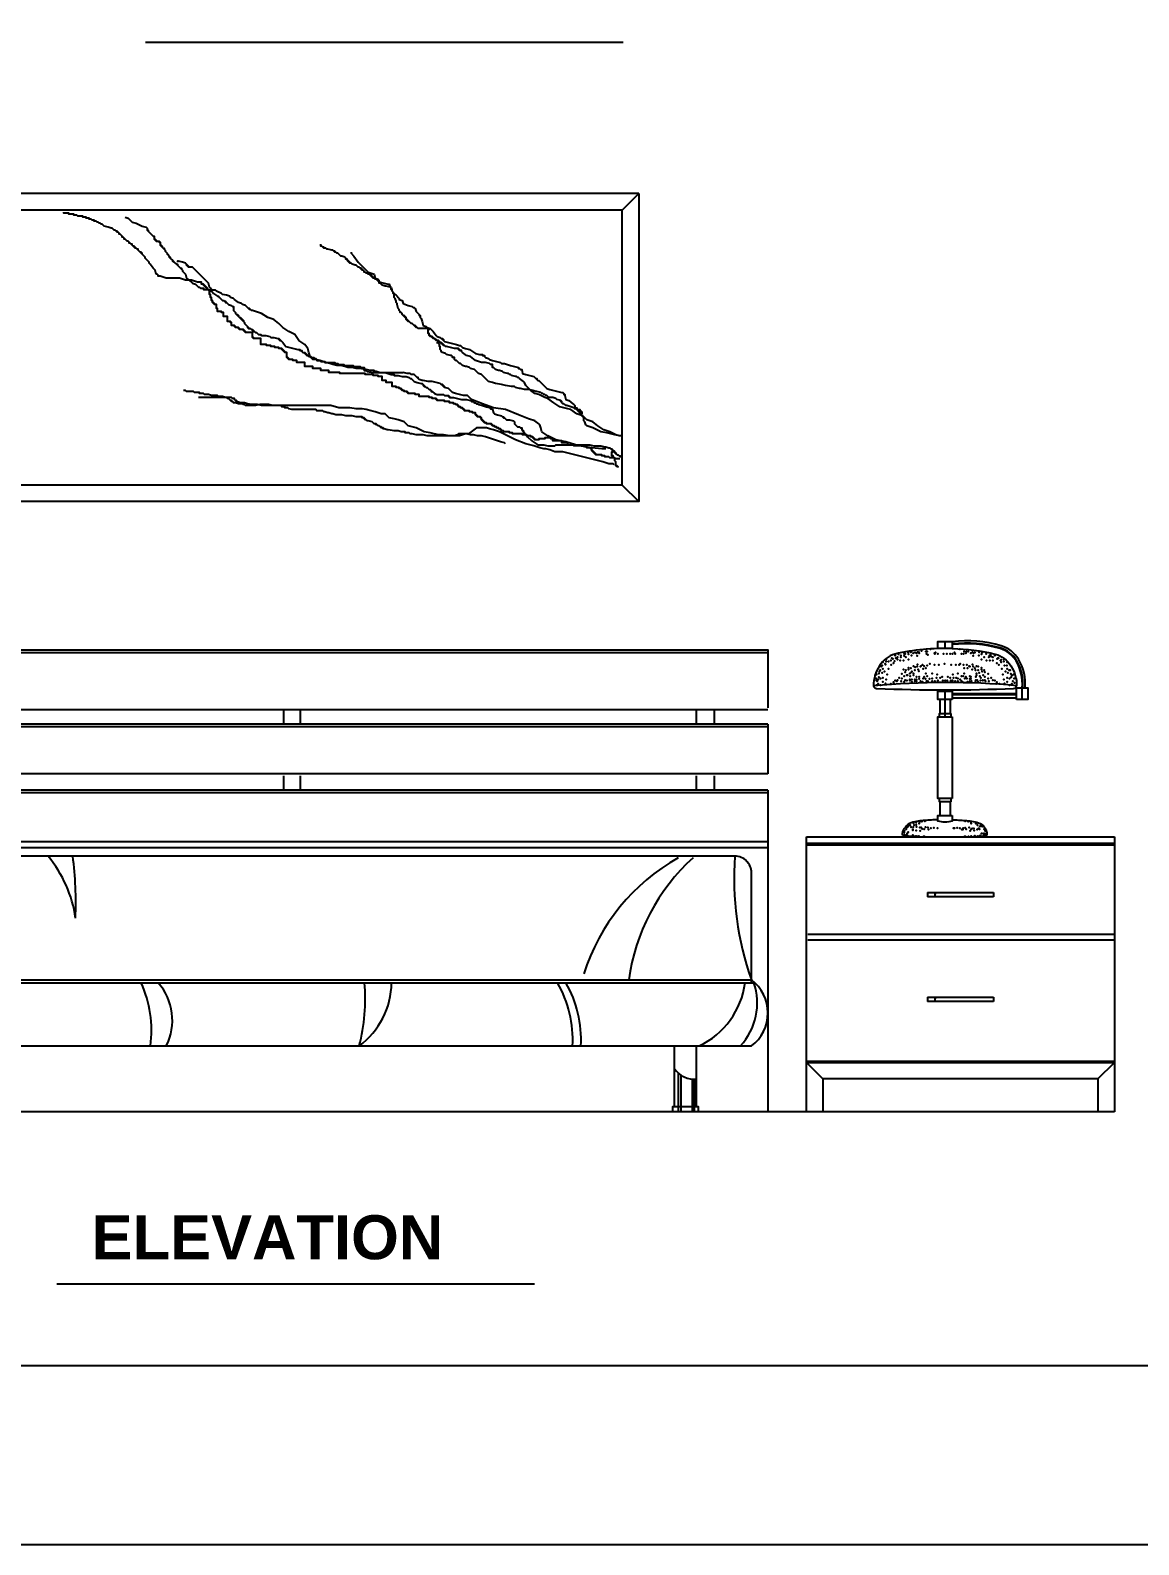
# Model space of a CAD drawing. Header units: inches. Extents: x 3 to 45, y 10.7 to 35.5.
# Drawn here: x 35.816 to 37.832, y 10.735 to 13.489 of the extents above; entities that cross this region are included whole.
import ezdxf

# ---------------------------------------------------------------- set-up
doc = ezdxf.new("R2010")
doc.units = ezdxf.units.IN
doc.header["$MEASUREMENT"] = 0
for name, color, linetype in [('02', 2, 'Continuous'), ('1', 1, 'Continuous'), ('4', 4, 'Continuous'), ('kadrbm', 4, 'Continuous')]:
    doc.layers.add(name, color=color, linetype=linetype)
doc.styles.add('HT', font='swisseb.ttf')

# ---------------------------------------------------------------- blocks, each defined once
blk = doc.blocks.new('kadrbm')
at = {"layer": 'kadrbm', "color": 4}
blk.add_lwpolyline([(0, 0), (0, 24.7972), (21, 24.7972), (21, 0), (0, 0)], close=True, dxfattribs=at)
blk.add_lwpolyline([(20.6631, 0.3257), (20.6631, 24.4603), (0.3369, 24.4603), (0.3369, 0.3257), (20.6631, 0.3257)], dxfattribs=at)

msp = doc.modelspace()

# ---------------------------------------------------------------- linework, layer by layer
at = {"layer": '02'}
for p, q in [((36.0253, 13.467), (36.8938, 13.467)), ((36.8923, 13.1618), (36.9223, 13.1918)), ((36.182, 12.8207), (36.1217, 12.8207)), ((36.8923, 12.6618), (36.9223, 12.6318)), ((37.4787, 12.3774), (37.4787, 12.3645)), ((37.1573, 12.3568), (35.4273, 12.3568)), ((37.4787, 12.2871), (37.4789, 12.2401)), ((37.4925, 12.2826), (37.6091, 12.2826)), ((37.6189, 12.2929), (37.6189, 12.2717)), ((37.4925, 12.281), (37.6091, 12.281)), ((37.4925, 12.2749), (37.6091, 12.2749)), ((37.1573, 12.2528), (35.4273, 12.2528)), ((37.1573, 12.2268), (35.4273, 12.2268)), ((36.2773, 12.2268), (36.2773, 12.2528)), ((36.3073, 12.2268), (36.3073, 12.2528)), ((37.0273, 12.2268), (37.0273, 12.2528)), ((37.0603, 12.2268), (37.0603, 12.2528)), ((37.1573, 12.2218), (35.4273, 12.2218)), ((37.1573, 12.1368), (35.4273, 12.1368)), ((36.2773, 12.1068), (36.2773, 12.1328)), ((36.3073, 12.1068), (36.3073, 12.1328)), ((37.0273, 12.1068), (37.0273, 12.1328)), ((37.0603, 12.1068), (37.0603, 12.1328)), ((37.1573, 12.1068), (35.4273, 12.1068)), ((37.1573, 12.1018), (35.4273, 12.1018)), ((37.1573, 12.0128), (35.4273, 12.0128)), ((37.2273, 11.5218), (37.2273, 12.0218)), ((37.7873, 12.0068), (37.2273, 12.0068)), ((37.7873, 12.0218), (37.7873, 11.5218)), ((37.1573, 12.0018), (35.4273, 12.0018)), ((37.4473, 11.9211), (37.4473, 11.9131)), ((37.5673, 11.9211), (37.5673, 11.9131)), ((37.7873, 11.8443), (37.2301, 11.8443)), ((37.7873, 11.8343), (37.2301, 11.8343)), ((35.4573, 11.7618), (37.1273, 11.7618)), ((37.4473, 11.7308), (37.4473, 11.7228)), ((37.5673, 11.7308), (37.5673, 11.7228)), ((37.7873, 11.6138), (37.2273, 11.6138)), ((37.2573, 11.5818), (37.2273, 11.6118)), ((37.7573, 11.5818), (37.7873, 11.6118)), ((36.9938, 11.5928), (36.9938, 11.5218)), ((36.9989, 11.5887), (36.9989, 11.5218)), ((37.0194, 11.5813), (37.0194, 11.5218)), ((37.0233, 11.5812), (37.0233, 11.5218)), ((37.2573, 11.5818), (37.2573, 11.5218)), ((37.7573, 11.5818), (37.7573, 11.5218)), ((35.8643, 11.2095), (36.7329, 11.2095))]:
    msp.add_line(p, q, dxfattribs=at)
for points in [[(36.9223, 13.1918), (36.9223, 12.6318), (35.6623, 12.6318)], [(36.9223, 13.1918), (35.6623, 13.1918), (35.6623, 12.6318)], [(36.8923, 12.6618), (36.8923, 13.1618), (35.6923, 13.1618), (35.6923, 12.6618)], [(36.1382, 13.0176), (36.1382, 13.0195), (36.1363, 13.0195), (36.1363, 13.0213), (36.1345, 13.0213), (36.1345, 13.0231), (36.1327, 13.0231), (36.1327, 13.0249), (36.1309, 13.0249), (36.1309, 13.0268), (36.1272, 13.0268), (36.1272, 13.0304), (36.1199, 13.0304), (36.109, 13.0341), (36.098, 13.0341), (36.0871, 13.0377), (36.0633, 13.0377), (36.0524, 13.0414), (36.0487, 13.0414), (36.0487, 13.0432), (36.0469, 13.045), (36.0451, 13.045), (36.0432, 13.0523), (36.0414, 13.0541), (36.0396, 13.0559), (36.0341, 13.0632), (36.0323, 13.0651), (36.0323, 13.0669), (36.0305, 13.0687), (36.0286, 13.0705), (36.025, 13.0742), (36.025, 13.076), (36.0232, 13.0778), (36.0213, 13.0797), (36.0195, 13.0815), (36.0195, 13.0833), (36.0177, 13.0833), (36.0177, 13.0851), (36.0159, 13.0851), (36.014, 13.0869), (36.0122, 13.0888), (36.0122, 13.0906), (36.0104, 13.0906), (36.0086, 13.0924), (36.0067, 13.0924), (36.0067, 13.0942), (36.0049, 13.0942), (36.0049, 13.0961), (36.0031, 13.0961), (36.0013, 13.0979), (36.0013, 13.0997), (35.9994, 13.0997), (35.9976, 13.1015), (35.9958, 13.1015), (35.9958, 13.1034), (35.994, 13.1052), (35.9921, 13.1052), (35.9903, 13.107), (35.9885, 13.1088), (35.9867, 13.1088), (35.9867, 13.1107), (35.9848, 13.1125), (35.983, 13.1125), (35.983, 13.1143), (35.9812, 13.1161), (35.9794, 13.118), (35.9775, 13.118), (35.9775, 13.1198), (35.9757, 13.1216), (35.9739, 13.1216), (35.9739, 13.1234), (35.9721, 13.1234), (35.9702, 13.1253), (35.9684, 13.1253), (35.9666, 13.1271), (35.9648, 13.1289), (35.9629, 13.1289), (35.9575, 13.1307), (35.9502, 13.1325), (35.9483, 13.1344), (35.9465, 13.1362), (35.9447, 13.1362), (35.9429, 13.138), (35.941, 13.138), (35.9392, 13.1398), (35.9374, 13.1398), (35.9356, 13.1417), (35.9319, 13.1417), (35.9319, 13.1435), (35.9283, 13.1435), (35.9264, 13.1453), (35.9228, 13.1453), (35.9228, 13.1471), (35.9173, 13.1471), (35.9173, 13.149), (35.9118, 13.149), (35.9118, 13.1508), (35.9027, 13.1508), (35.9009, 13.1526), (35.8954, 13.1526), (35.8954, 13.1544), (35.8863, 13.1544), (35.8863, 13.1563), (35.8771, 13.1563), (35.8771, 13.1581)], [(35.9885, 13.149), (35.994, 13.1471), (35.9958, 13.1453), (36.0013, 13.1398), (36.0086, 13.138), (36.0195, 13.1325), (36.0268, 13.1307), (36.0286, 13.1289), (36.0286, 13.1253), (36.0305, 13.1253), (36.0305, 13.1234), (36.0323, 13.1216), (36.0341, 13.1198), (36.0359, 13.118), (36.0378, 13.1161), (36.0396, 13.1143), (36.0414, 13.1143), (36.0414, 13.1088), (36.0432, 13.1088), (36.0432, 13.107), (36.0451, 13.107), (36.0451, 13.1052), (36.0505, 13.1052), (36.0505, 13.1034), (36.0524, 13.1034), (36.0524, 13.0979), (36.0542, 13.0979), (36.0542, 13.0961), (36.056, 13.0961), (36.056, 13.0942), (36.0578, 13.0924), (36.0597, 13.0924), (36.0597, 13.0906), (36.0615, 13.0888), (36.0615, 13.0869), (36.0633, 13.0851), (36.0651, 13.0833), (36.0651, 13.0815), (36.067, 13.0797), (36.0688, 13.0778), (36.0688, 13.076), (36.0706, 13.076), (36.0706, 13.0742), (36.0724, 13.0724), (36.0743, 13.0705), (36.0743, 13.0687), (36.0761, 13.0687), (36.0779, 13.0669), (36.0797, 13.0651), (36.0816, 13.0632), (36.0834, 13.0632), (36.0834, 13.0614), (36.0852, 13.0596), (36.0871, 13.0578), (36.0889, 13.0559), (36.0907, 13.0559), (36.0907, 13.0541), (36.0925, 13.0523), (36.0925, 13.0505), (36.098, 13.045), (36.0998, 13.0377), (36.109, 13.0304), (36.1108, 13.0286), (36.1163, 13.0268), (36.1181, 13.0249), (36.1199, 13.0231), (36.1217, 13.0213), (36.1236, 13.0213), (36.1254, 13.0195), (36.1309, 13.0195), (36.1309, 13.0176), (36.14, 13.0176), (36.1418, 13.0158)], [(36.4503, 13.0341), (36.4466, 13.0341), (36.4448, 13.0359), (36.443, 13.0359), (36.4412, 13.0377), (36.4393, 13.0377), (36.4393, 13.0395), (36.4375, 13.0395), (36.4375, 13.0414), (36.4357, 13.0414), (36.4357, 13.0432), (36.4339, 13.0432), (36.4339, 13.045), (36.4302, 13.045), (36.4284, 13.0468), (36.4266, 13.0468), (36.4247, 13.0486), (36.4229, 13.0486), (36.4229, 13.0505), (36.4211, 13.0523), (36.4193, 13.0523), (36.4193, 13.0541), (36.4174, 13.0541), (36.4174, 13.0559), (36.4156, 13.0559), (36.4138, 13.0578), (36.412, 13.0578), (36.4101, 13.0596), (36.4083, 13.0614), (36.4065, 13.0614), (36.401, 13.0632), (36.3992, 13.0651), (36.3973, 13.0651), (36.3973, 13.0669), (36.3955, 13.0669), (36.3955, 13.0687), (36.3937, 13.0687), (36.3937, 13.0705), (36.3919, 13.0705), (36.3919, 13.0724), (36.39, 13.0724), (36.39, 13.0742), (36.3882, 13.076), (36.3827, 13.0778), (36.3809, 13.0778), (36.3791, 13.0797), (36.3773, 13.0815), (36.3754, 13.0833), (36.3736, 13.0833), (36.3718, 13.0851), (36.37, 13.0851), (36.37, 13.0869), (36.3681, 13.0869), (36.3663, 13.0888), (36.3645, 13.0888), (36.3572, 13.0906), (36.3554, 13.0906), (36.3535, 13.0924), (36.3499, 13.0924), (36.3499, 13.0942), (36.3481, 13.0942), (36.3462, 13.0961), (36.3444, 13.0961), (36.3444, 13.0997)], [(36.3992, 13.0851), (36.3992, 13.0833), (36.4046, 13.0778), (36.412, 13.0669), (36.4193, 13.0596), (36.4302, 13.0486), (36.4412, 13.045), (36.443, 13.0377), (36.4485, 13.0359)], [(36.3371, 12.89), (36.3298, 12.89), (36.328, 12.8918), (36.3262, 12.8936), (36.3243, 12.8954), (36.3243, 12.8973), (36.3225, 12.9027), (36.3207, 12.91), (36.3152, 12.9173), (36.3043, 12.9246), (36.297, 12.9356), (36.286, 12.941), (36.2751, 12.9483), (36.2678, 12.9556), (36.2586, 12.9629), (36.2477, 12.9666), (36.2367, 12.9739), (36.2258, 12.9775), (36.2203, 12.9793), (36.2185, 12.9793), (36.2166, 12.9812), (36.2148, 12.9812), (36.2148, 12.983), (36.213, 12.983), (36.2112, 12.9848), (36.2093, 12.9866), (36.2075, 12.9885), (36.202, 12.9903), (36.2002, 12.9921), (36.1947, 12.9939), (36.1874, 12.9994), (36.1856, 13.0012), (36.1801, 13.003), (36.1783, 13.0049), (36.1728, 13.0067), (36.1655, 13.0085), (36.1637, 13.0103), (36.1546, 13.014), (36.1528, 13.0158), (36.1473, 13.0158), (36.1455, 13.0176), (36.1436, 13.0195), (36.1418, 13.0213), (36.14, 13.0286), (36.1382, 13.0304), (36.1363, 13.0322), (36.129, 13.0395), (36.1272, 13.0414), (36.1217, 13.0468), (36.1199, 13.0486), (36.1144, 13.0541), (36.1126, 13.0559), (36.1108, 13.0578), (36.1035, 13.0578), (36.1035, 13.0596), (36.1017, 13.0596), (36.1017, 13.0614), (36.0998, 13.0614), (36.0998, 13.0632), (36.098, 13.0651), (36.0925, 13.0669), (36.0852, 13.0687), (36.0834, 13.0687), (36.0834, 13.0669)], [(36.4503, 13.0322), (36.4485, 13.0322), (36.4485, 13.0359)], [(36.8902, 12.7513), (36.8865, 12.7513), (36.881, 12.7532), (36.8701, 12.7586), (36.8591, 12.7623), (36.8482, 12.7696), (36.8391, 12.7769), (36.8281, 12.7805), (36.8208, 12.7878), (36.8099, 12.7915), (36.7989, 12.7988), (36.7934, 12.8006), (36.7861, 12.8024), (36.7788, 12.8042), (36.7679, 12.8115), (36.7569, 12.8188), (36.7515, 12.8207), (36.7405, 12.8261), (36.7332, 12.8279), (36.7259, 12.8334), (36.7186, 12.8407), (36.7168, 12.8425), (36.7149, 12.848), (36.7131, 12.8498), (36.7058, 12.8553), (36.704, 12.8571), (36.7022, 12.8571), (36.7003, 12.859), (36.6985, 12.859), (36.6912, 12.8608), (36.6894, 12.8626), (36.6876, 12.8626), (36.6857, 12.8644), (36.6839, 12.8644), (36.6766, 12.8663), (36.6748, 12.8681), (36.6693, 12.8699), (36.6675, 12.8699), (36.662, 12.8717), (36.6602, 12.8735), (36.6584, 12.8754), (36.6565, 12.8754), (36.6565, 12.8808), (36.6529, 12.8808), (36.6511, 12.8827), (36.6438, 12.8845), (36.6365, 12.8845), (36.6255, 12.8881), (36.6164, 12.8954), (36.6091, 12.8973), (36.6018, 12.9027), (36.6, 12.9046), (36.6, 12.9064), (36.5963, 12.9064), (36.5963, 12.9082), (36.5945, 12.9082), (36.5945, 12.91), (36.5872, 12.91), (36.5726, 12.9137), (36.5708, 12.9137), (36.5689, 12.9155), (36.5671, 12.9155), (36.5671, 12.9173), (36.5653, 12.9173), (36.5653, 12.9191), (36.5634, 12.9191), (36.5634, 12.921), (36.5598, 12.921), (36.5598, 12.9228), (36.558, 12.9228), (36.558, 12.9246), (36.5543, 12.9246), (36.5543, 12.9264), (36.5525, 12.9264), (36.5507, 12.9283), (36.5488, 12.9283), (36.5488, 12.9301), (36.547, 12.9301), (36.547, 12.9319), (36.5434, 12.9319), (36.5434, 12.9337), (36.5415, 12.9337), (36.5415, 12.9374), (36.5397, 12.9374), (36.5397, 12.9447), (36.5415, 12.9447), (36.5415, 12.9465), (36.5215, 12.9465), (36.5196, 12.9483), (36.5178, 12.9483), (36.5178, 12.9502), (36.516, 12.9502), (36.516, 12.952), (36.5142, 12.952), (36.5123, 12.9538), (36.5105, 12.9556), (36.5087, 12.9556), (36.5069, 12.9574), (36.505, 12.9593), (36.5032, 12.9593), (36.5032, 12.9611), (36.5014, 12.9611), (36.5014, 12.9629), (36.4996, 12.9629), (36.4996, 12.9666), (36.4977, 12.9666), (36.4977, 12.9684), (36.4959, 12.9684), (36.4959, 12.9702), (36.4941, 12.9702), (36.4923, 12.972), (36.4923, 12.9739), (36.4904, 12.9757), (36.4886, 12.9757), (36.4886, 12.9775), (36.4868, 12.9793), (36.4868, 12.9812), (36.485, 12.983), (36.4831, 12.9903), (36.4831, 12.9921), (36.4813, 12.9939), (36.4813, 12.9958), (36.4795, 13.0012), (36.4777, 13.003), (36.4777, 13.0085), (36.4758, 13.0103), (36.4758, 13.0122), (36.474, 13.014), (36.474, 13.0176), (36.4722, 13.0176), (36.4722, 13.0195), (36.4704, 13.0213), (36.4631, 13.0231), (36.4612, 13.0231), (36.4558, 13.0249), (36.4539, 13.0268), (36.4521, 13.0286), (36.4503, 13.0286), (36.4503, 13.0341)], [(36.4503, 13.0322), (36.4521, 13.0304), (36.4667, 13.0268), (36.4685, 13.0268), (36.4704, 13.0213), (36.4722, 13.0213), (36.474, 13.014)], [(36.1436, 13.0158), (36.14, 13.0158), (36.14, 13.0176)], [(36.7934, 12.7349), (36.7934, 12.7386), (36.7825, 12.7386), (36.7825, 12.7422), (36.7661, 12.7422), (36.7661, 12.7459), (36.7624, 12.7459), (36.7624, 12.7477), (36.7515, 12.7477), (36.7515, 12.7459), (36.7405, 12.7459), (36.7405, 12.744), (36.7332, 12.744), (36.7332, 12.7459), (36.7314, 12.7459), (36.7314, 12.7477), (36.7295, 12.7477), (36.7295, 12.7495), (36.7259, 12.7495), (36.7259, 12.7513), (36.7186, 12.7513), (36.7186, 12.7532), (36.7113, 12.7532), (36.7113, 12.755), (36.693, 12.755), (36.693, 12.7568), (36.6876, 12.7568), (36.6876, 12.7586), (36.6766, 12.7586), (36.6766, 12.7605), (36.673, 12.7605), (36.673, 12.7623), (36.6711, 12.7623), (36.6711, 12.7641), (36.6675, 12.7641), (36.6675, 12.7659), (36.6638, 12.7659), (36.6638, 12.7678), (36.6602, 12.7678), (36.6602, 12.7696), (36.6565, 12.7696), (36.6565, 12.7714), (36.6547, 12.7714), (36.6547, 12.7732), (36.6456, 12.7732), (36.6456, 12.7751), (36.6419, 12.7751), (36.6419, 12.7769), (36.6401, 12.7769), (36.6401, 12.7787), (36.6383, 12.7787), (36.6383, 12.7805), (36.6365, 12.7805), (36.6365, 12.7842), (36.6346, 12.7842), (36.6346, 12.786), (36.6292, 12.786), (36.6292, 12.7878), (36.6273, 12.7878), (36.6273, 12.7896), (36.6255, 12.7896), (36.6255, 12.7933), (36.62, 12.7933), (36.62, 12.7951), (36.6146, 12.7951), (36.6146, 12.7969), (36.6054, 12.7969), (36.6054, 12.7988), (36.6036, 12.7988), (36.6036, 12.8006), (36.6018, 12.8006), (36.6018, 12.8024), (36.5981, 12.8024), (36.5981, 12.8042), (36.5945, 12.8042), (36.5945, 12.8061), (36.5927, 12.8061), (36.5927, 12.8079), (36.589, 12.8079), (36.589, 12.8097), (36.5854, 12.8097), (36.5854, 12.8115), (36.5781, 12.8115), (36.5781, 12.8134), (36.5689, 12.8134), (36.5689, 12.8152), (36.5561, 12.8152), (36.5561, 12.817), (36.5543, 12.817), (36.5543, 12.8188), (36.547, 12.8188), (36.547, 12.8207), (36.5415, 12.8207), (36.5415, 12.8225), (36.5233, 12.8225), (36.5233, 12.8261), (36.516, 12.8261), (36.516, 12.8279), (36.5032, 12.8279), (36.5032, 12.8298), (36.5014, 12.8298), (36.5014, 12.8316), (36.4959, 12.8316), (36.4959, 12.8334), (36.4923, 12.8334), (36.4923, 12.8352), (36.4904, 12.8352), (36.4904, 12.8371), (36.4868, 12.8371), (36.4868, 12.8389), (36.4813, 12.8389), (36.4813, 12.8407), (36.474, 12.8407), (36.474, 12.848), (36.4631, 12.848), (36.4631, 12.8517), (36.4558, 12.8517), (36.4558, 12.859), (36.4485, 12.859), (36.4485, 12.8608), (36.4393, 12.8608), (36.4393, 12.8626), (36.4247, 12.8626), (36.4247, 12.8644), (36.3791, 12.8644), (36.3791, 12.8663), (36.359, 12.8663), (36.359, 12.8699), (36.3444, 12.8699), (36.3444, 12.8735), (36.3298, 12.8735), (36.3298, 12.8772), (36.3152, 12.8772), (36.3152, 12.8845), (36.3006, 12.8845), (36.3006, 12.8881), (36.2933, 12.8881), (36.2933, 12.89), (36.286, 12.89), (36.286, 12.8918), (36.2842, 12.8918), (36.2842, 12.8936), (36.2824, 12.8936), (36.2824, 12.9027), (36.2787, 12.9027), (36.2787, 12.9046), (36.2769, 12.9046), (36.2769, 12.9064), (36.2751, 12.9064), (36.2751, 12.9082), (36.2732, 12.9082), (36.2732, 12.91), (36.2678, 12.91), (36.2678, 12.9118), (36.2605, 12.9118), (36.2605, 12.9137), (36.2532, 12.9137), (36.2532, 12.9155), (36.2458, 12.9155), (36.2458, 12.9173), (36.2349, 12.9173), (36.2349, 12.9283), (36.2221, 12.9283), (36.2221, 12.9301), (36.2203, 12.9301), (36.2203, 12.9392), (36.2075, 12.9392), (36.2075, 12.941), (36.2057, 12.941), (36.2057, 12.9429), (36.2039, 12.9429), (36.2039, 12.9447), (36.1966, 12.9447), (36.1966, 12.9465), (36.1947, 12.9465), (36.1947, 12.9483), (36.1893, 12.9483), (36.1893, 12.9502), (36.1874, 12.9502), (36.1874, 12.952), (36.182, 12.952), (36.182, 12.9574), (36.1801, 12.9574), (36.1801, 12.9593), (36.1747, 12.9593), (36.1747, 12.9684), (36.1674, 12.9684), (36.1674, 12.9757), (36.1637, 12.9757), (36.1637, 12.9775), (36.1564, 12.9775), (36.1564, 12.983), (36.1546, 12.983), (36.1546, 12.9903), (36.1509, 12.9903), (36.1509, 12.9921), (36.1491, 12.9921), (36.1491, 12.9939), (36.1473, 12.9939), (36.1473, 12.9976), (36.1455, 12.9976), (36.1455, 13.003), (36.1436, 13.003), (36.1436, 13.0085), (36.1418, 13.0085), (36.1418, 13.0158)], [(36.1436, 13.0158), (36.1436, 13.014), (36.1455, 13.014), (36.1473, 13.0122), (36.1491, 13.0103), (36.1564, 13.0049), (36.1582, 13.0049), (36.1601, 13.003), (36.1619, 13.0012), (36.1637, 12.9994), (36.1655, 12.9976), (36.1674, 12.9976), (36.1692, 12.9958), (36.171, 12.9958), (36.171, 12.9939), (36.1728, 12.9939), (36.1747, 12.9921), (36.1765, 12.9903), (36.182, 12.9885), (36.1838, 12.9866), (36.1856, 12.9866), (36.1856, 12.9793), (36.1874, 12.9775), (36.1893, 12.9757), (36.1893, 12.9739), (36.1911, 12.972), (36.1929, 12.972), (36.1929, 12.9702), (36.1947, 12.9702), (36.1947, 12.9684), (36.1966, 12.9666), (36.1984, 12.9666), (36.1984, 12.9647), (36.2002, 12.9647), (36.2002, 12.9629), (36.202, 12.9629), (36.202, 12.9611), (36.2039, 12.9611), (36.2039, 12.9593), (36.2057, 12.9574), (36.2057, 12.9556), (36.2075, 12.9538), (36.2093, 12.952), (36.2112, 12.9502), (36.2112, 12.9483), (36.213, 12.9483), (36.213, 12.9465), (36.2166, 12.9465), (36.2185, 12.9447), (36.2203, 12.9447), (36.2203, 12.9429), (36.2221, 12.9429), (36.2221, 12.941), (36.2239, 12.941), (36.2258, 12.9392), (36.2276, 12.9392), (36.2294, 12.9374), (36.2312, 12.9356), (36.2349, 12.9356), (36.2367, 12.9337), (36.244, 12.9337), (36.2513, 12.9319), (36.2532, 12.9301), (36.2586, 12.9301), (36.2659, 12.9283), (36.2678, 12.9283), (36.2678, 12.9264), (36.2696, 12.9264), (36.2696, 12.9246), (36.2714, 12.9246), (36.2732, 12.9228), (36.2751, 12.921), (36.2805, 12.9137), (36.2878, 12.9118), (36.2951, 12.91), (36.3024, 12.9082), (36.3061, 12.9082), (36.3061, 12.9064), (36.3097, 12.9064), (36.3097, 12.9046), (36.3116, 12.9027), (36.3152, 12.9027), (36.3152, 12.9009), (36.317, 12.9009), (36.317, 12.8991), (36.3189, 12.8991), (36.3189, 12.8973), (36.3207, 12.8973), (36.3225, 12.8954), (36.3262, 12.8954), (36.3262, 12.8936), (36.3316, 12.8936), (36.3316, 12.8918), (36.3353, 12.8918), (36.3353, 12.89)], [(36.4758, 13.0122), (36.4777, 13.0103), (36.4795, 13.0085), (36.4813, 13.0067), (36.4831, 13.0049), (36.485, 13.003), (36.4868, 13.0012), (36.4868, 12.9994), (36.4923, 12.9976), (36.4941, 12.9921), (36.5032, 12.9885), (36.5105, 12.9866), (36.5123, 12.9848), (36.5142, 12.9848), (36.516, 12.983), (36.5178, 12.9775), (36.5196, 12.9757), (36.5215, 12.9739), (36.5233, 12.972), (36.5233, 12.9702), (36.5251, 12.9702), (36.5251, 12.9666), (36.5269, 12.9647), (36.5288, 12.9593), (36.5306, 12.952), (36.5361, 12.9502), (36.5379, 12.9483), (36.5434, 12.9465), (36.5452, 12.9447), (36.547, 12.9429), (36.5488, 12.941), (36.5543, 12.9337), (36.5561, 12.9319), (36.5616, 12.9301), (36.5634, 12.9283), (36.5653, 12.9283), (36.5653, 12.9264), (36.5671, 12.9264), (36.5671, 12.9246), (36.5689, 12.9228), (36.5835, 12.9191), (36.5908, 12.9173), (36.5963, 12.9155), (36.5981, 12.9155), (36.6, 12.9137), (36.6018, 12.9118), (36.6073, 12.91), (36.6146, 12.9082), (36.6255, 12.9009), (36.6328, 12.8991), (36.6383, 12.8991), (36.6383, 12.8973), (36.6419, 12.8973), (36.6419, 12.8954), (36.6438, 12.8936), (36.6492, 12.8918), (36.6511, 12.89), (36.6565, 12.8881), (36.6638, 12.8863), (36.6711, 12.8845), (36.673, 12.8827), (36.6784, 12.8827), (36.6894, 12.879), (36.704, 12.8754), (36.704, 12.8735), (36.7058, 12.8735), (36.7076, 12.8717), (36.7095, 12.8717), (36.7113, 12.8644), (36.7168, 12.8626), (36.7241, 12.8608), (36.7314, 12.859), (36.7332, 12.8571), (36.735, 12.8553), (36.7369, 12.8553), (36.7369, 12.8535), (36.7387, 12.8517), (36.7405, 12.8517), (36.7423, 12.8498), (36.7442, 12.848), (36.746, 12.8462), (36.7478, 12.8444), (36.7515, 12.8407), (36.7533, 12.8389), (36.7551, 12.8371), (36.7606, 12.8352), (36.7679, 12.8334), (36.7752, 12.8316), (36.7825, 12.8298), (36.7843, 12.8298), (36.7861, 12.8279), (36.7861, 12.8261), (36.788, 12.8261), (36.788, 12.8243), (36.7898, 12.817), (36.7953, 12.8152), (36.8026, 12.8097), (36.8044, 12.8079), (36.8062, 12.8061), (36.8062, 12.8042), (36.808, 12.8024), (36.8099, 12.8024), (36.8099, 12.8006), (36.8117, 12.7988), (36.8153, 12.7988), (36.8153, 12.7969), (36.8172, 12.7969), (36.8172, 12.7951), (36.819, 12.7951), (36.819, 12.7933), (36.8208, 12.7933)], [(36.8883, 12.7513), (36.8792, 12.7532), (36.8646, 12.7568), (36.8537, 12.7586), (36.8391, 12.7659), (36.8281, 12.7696), (36.8263, 12.7714), (36.8245, 12.7769), (36.8226, 12.7787), (36.8226, 12.7842), (36.8208, 12.786), (36.819, 12.7878), (36.819, 12.7896), (36.8172, 12.7915), (36.8153, 12.7933), (36.8135, 12.7951), (36.8135, 12.7969), (36.8117, 12.7969), (36.8099, 12.7988), (36.808, 12.8006), (36.8062, 12.8006), (36.8044, 12.8024), (36.7989, 12.8042), (36.7916, 12.8061), (36.7898, 12.8061), (36.788, 12.8079), (36.7861, 12.8097), (36.7843, 12.8097), (36.7825, 12.8115), (36.7825, 12.8134), (36.7807, 12.8134), (36.7807, 12.8152), (36.7734, 12.817), (36.7715, 12.8188), (36.7661, 12.8207), (36.7588, 12.8207), (36.7569, 12.8225), (36.7551, 12.8243), (36.7533, 12.8243), (36.7515, 12.8261), (36.7496, 12.8261), (36.7478, 12.8279), (36.746, 12.8279), (36.7442, 12.8298), (36.7369, 12.8316), (36.735, 12.8316), (36.7295, 12.8334), (36.7222, 12.8352), (36.7149, 12.8352), (36.7076, 12.8371), (36.7058, 12.8371), (36.6985, 12.8389), (36.6967, 12.8407), (36.6912, 12.8407), (36.6803, 12.8425), (36.673, 12.8444), (36.662, 12.8462), (36.6565, 12.848), (36.6492, 12.8498), (36.6456, 12.8535), (36.6438, 12.8553), (36.6419, 12.8571), (36.6401, 12.859), (36.6383, 12.8608), (36.6365, 12.8626), (36.631, 12.8644), (36.6292, 12.8663), (36.6237, 12.8717), (36.6164, 12.8735), (36.6146, 12.8754), (36.6091, 12.8772), (36.6073, 12.8772), (36.6018, 12.879), (36.6, 12.8808), (36.5981, 12.8827), (36.5963, 12.8827), (36.5945, 12.8845), (36.5927, 12.8863), (36.5908, 12.8881), (36.589, 12.8881), (36.5872, 12.89), (36.5872, 12.8936), (36.5835, 12.8936), (36.5835, 12.8954), (36.5817, 12.8973), (36.5799, 12.8973), (36.5726, 12.8991), (36.5708, 12.9009), (36.5653, 12.9027), (36.5634, 12.9046), (36.5634, 12.9064), (36.5616, 12.9082), (36.5616, 12.9137), (36.5598, 12.9137), (36.5598, 12.9173), (36.558, 12.9191), (36.558, 12.921), (36.5561, 12.921), (36.5561, 12.9191)], [(36.4503, 12.8663), (36.4448, 12.8681), (36.4412, 12.8681), (36.4412, 12.8699), (36.4339, 12.8699), (36.4266, 12.8717), (36.4247, 12.8717), (36.4156, 12.8735), (36.4083, 12.8735), (36.401, 12.8754), (36.3937, 12.8754), (36.3882, 12.8772), (36.3809, 12.879), (36.3736, 12.879), (36.3663, 12.8808), (36.3608, 12.8827), (36.3535, 12.8845), (36.3426, 12.8881), (36.3353, 12.89)], [(36.3371, 12.89), (36.3371, 12.8881), (36.3444, 12.8881), (36.3444, 12.8863), (36.3517, 12.8863), (36.3517, 12.8845), (36.37, 12.8845), (36.37, 12.8827), (36.3754, 12.8827), (36.3773, 12.8808), (36.3864, 12.8808), (36.3882, 12.879), (36.4028, 12.879), (36.4046, 12.8772), (36.4156, 12.8772), (36.4174, 12.8754), (36.4229, 12.8754), (36.4229, 12.8699), (36.4266, 12.8699), (36.4284, 12.8681), (36.4393, 12.8663), (36.4941, 12.8663)], [(36.4612, 12.8663), (36.4722, 12.8626), (36.4777, 12.8626), (36.4777, 12.8608), (36.485, 12.8608), (36.4923, 12.859), (36.4996, 12.859), (36.505, 12.8571), (36.5069, 12.8553), (36.5087, 12.8553), (36.5105, 12.8535), (36.5123, 12.8517), (36.5142, 12.8498), (36.5196, 12.848), (36.5269, 12.8462), (36.5288, 12.8462), (36.5306, 12.8444), (36.5306, 12.8425), (36.5324, 12.8425), (36.5324, 12.8407), (36.5342, 12.8407), (36.5361, 12.8389), (36.5379, 12.8389), (36.5397, 12.8371), (36.5415, 12.8352), (36.5434, 12.8352), (36.5452, 12.8334), (36.5452, 12.8316), (36.547, 12.8316), (36.5507, 12.8279), (36.5561, 12.8261), (36.5671, 12.8261), (36.5689, 12.8243), (36.5762, 12.8243), (36.5762, 12.8225), (36.5781, 12.8225), (36.5781, 12.8207), (36.5854, 12.8207), (36.5927, 12.8188), (36.6, 12.817), (36.6091, 12.817), (36.6164, 12.8152), (36.6182, 12.8152), (36.6182, 12.8134), (36.6219, 12.8134), (36.6237, 12.8115), (36.6255, 12.8115), (36.6273, 12.8097), (36.6292, 12.8097), (36.631, 12.8079), (36.6383, 12.8061), (36.6456, 12.8042), (36.6529, 12.8024), (36.6529, 12.8006), (36.6547, 12.8006), (36.6565, 12.7988), (36.6584, 12.7933), (36.6602, 12.7915), (36.6657, 12.7896), (36.673, 12.7878), (36.6748, 12.786), (36.6766, 12.786), (36.6766, 12.7842), (36.6784, 12.7842), (36.6803, 12.7823), (36.6821, 12.7805), (36.6876, 12.7805), (36.6949, 12.7787), (36.6967, 12.7769), (36.6967, 12.7732), (36.6985, 12.7714), (36.7003, 12.7696), (36.7022, 12.7678), (36.7058, 12.7678), (36.7076, 12.7659), (36.7095, 12.7659), (36.7095, 12.7623), (36.7113, 12.7623), (36.7113, 12.7605), (36.7131, 12.7605), (36.7131, 12.7568), (36.7149, 12.7568), (36.7204, 12.7495), (36.7277, 12.7422), (36.7387, 12.7349), (36.7496, 12.7349), (36.7569, 12.7331), (36.7697, 12.7331), (36.7715, 12.7349), (36.8336, 12.7349), (36.8409, 12.7331), (36.8537, 12.7331), (36.861, 12.7313), (36.8628, 12.7313), (36.8683, 12.7295), (36.8701, 12.7295), (36.8719, 12.7276), (36.8737, 12.7276), (36.8737, 12.7258), (36.8756, 12.7258)], [(36.8628, 12.7276), (36.8555, 12.7276), (36.8372, 12.7295), (36.8135, 12.7331), (36.7898, 12.7404), (36.7715, 12.744), (36.7569, 12.7513), (36.746, 12.7586), (36.7442, 12.7659), (36.7423, 12.7714), (36.7405, 12.7732), (36.7332, 12.7787), (36.7222, 12.7823), (36.704, 12.7896), (36.6803, 12.7988), (36.6584, 12.8024), (36.6383, 12.8097), (36.6273, 12.8134), (36.6182, 12.817), (36.6164, 12.8188), (36.6146, 12.8207), (36.6127, 12.8225), (36.6109, 12.8243), (36.6036, 12.8243), (36.5963, 12.8261), (36.589, 12.8279), (36.5835, 12.8298), (36.5762, 12.8371), (36.5689, 12.8389), (36.5689, 12.8407), (36.5671, 12.8407), (36.5671, 12.8425), (36.5653, 12.8425), (36.5653, 12.8444), (36.5634, 12.8444), (36.5616, 12.8462), (36.5543, 12.848), (36.547, 12.8498), (36.5397, 12.8498), (36.5306, 12.8517), (36.5288, 12.8517), (36.5233, 12.8535), (36.5215, 12.8553), (36.5215, 12.8571), (36.5196, 12.8571), (36.5178, 12.859), (36.516, 12.8608), (36.5142, 12.8626), (36.5087, 12.8626), (36.5069, 12.8644), (36.5014, 12.8644), (36.4941, 12.8663)], [(36.171, 12.8207), (36.1655, 12.8225), (36.1582, 12.8225), (36.1564, 12.8243), (36.1455, 12.8243), (36.14, 12.8261), (36.1327, 12.8261), (36.1309, 12.8279), (36.1236, 12.8279), (36.1236, 12.8298), (36.1144, 12.8298), (36.1126, 12.8316), (36.0998, 12.8316), (36.098, 12.8334), (36.0944, 12.8334)], [(36.2568, 12.8061), (36.2495, 12.8079), (36.2331, 12.8079), (36.2258, 12.8061), (36.2075, 12.8061), (36.2057, 12.8079), (36.2039, 12.8079), (36.202, 12.8097), (36.1947, 12.8097), (36.1893, 12.8115), (36.1856, 12.8115), (36.1838, 12.8134), (36.182, 12.8134), (36.182, 12.8152), (36.1801, 12.8152), (36.1765, 12.8188), (36.1747, 12.8188), (36.1728, 12.8207)], [(36.5781, 12.7513), (36.5671, 12.7532), (36.558, 12.7532), (36.5434, 12.7568), (36.5324, 12.7586), (36.5178, 12.7659), (36.5032, 12.7696), (36.4959, 12.7769), (36.485, 12.7805), (36.4777, 12.7823), (36.4685, 12.7842), (36.4612, 12.7915), (36.4539, 12.7915), (36.443, 12.7951), (36.4357, 12.7969), (36.4266, 12.7988), (36.4193, 12.8006), (36.4083, 12.8006), (36.3973, 12.8024), (36.3773, 12.8024), (36.3627, 12.8061), (36.2367, 12.8061), (36.2294, 12.8079), (36.2185, 12.8079), (36.2112, 12.8097), (36.2057, 12.8115), (36.1984, 12.8115), (36.1911, 12.8134), (36.1911, 12.8152), (36.1893, 12.8152), (36.1874, 12.817), (36.1874, 12.8188), (36.1838, 12.8188), (36.182, 12.8207)], [(36.5963, 12.7513), (36.5379, 12.7513), (36.5306, 12.7532), (36.5178, 12.7532), (36.5105, 12.755), (36.5069, 12.755), (36.505, 12.7568), (36.4977, 12.7568), (36.4977, 12.7586), (36.4904, 12.7586), (36.485, 12.7605), (36.4777, 12.7605), (36.4667, 12.7623), (36.4649, 12.7623), (36.4594, 12.7641), (36.4576, 12.7641), (36.4576, 12.7659), (36.4539, 12.7659), (36.4539, 12.7678), (36.4521, 12.7678), (36.4503, 12.7696), (36.4485, 12.7696), (36.4466, 12.7714), (36.4448, 12.7714), (36.4448, 12.7732), (36.4412, 12.7732), (36.4393, 12.7751), (36.4375, 12.7769), (36.4302, 12.7787), (36.4284, 12.7787), (36.4266, 12.7805), (36.4247, 12.7805), (36.4247, 12.7823), (36.4229, 12.7823), (36.4229, 12.7842), (36.4193, 12.7842), (36.4193, 12.786), (36.4083, 12.786), (36.401, 12.7878), (36.39, 12.7878), (36.3827, 12.7896), (36.3718, 12.7896), (36.3663, 12.7915), (36.3645, 12.7915), (36.359, 12.7933), (36.3572, 12.7933), (36.3517, 12.7951), (36.3499, 12.7951), (36.3481, 12.7969), (36.3371, 12.7969), (36.3353, 12.7988), (36.2915, 12.7988), (36.286, 12.8006), (36.2842, 12.8024), (36.2787, 12.8024), (36.2787, 12.8042), (36.2732, 12.8042), (36.2714, 12.8061)], [(36.6127, 12.755), (36.5945, 12.755), (36.5945, 12.7532), (36.5927, 12.7532), (36.5872, 12.7513)], [(36.6073, 12.755), (36.5963, 12.7513)], [(36.6803, 12.7368), (36.6784, 12.7386), (36.6711, 12.7404), (36.6602, 12.744), (36.6492, 12.7477), (36.6438, 12.7495), (36.6365, 12.7513), (36.6292, 12.7513), (36.6219, 12.7532), (36.6164, 12.7532), (36.6091, 12.755)], [(36.8774, 12.6984), (36.8756, 12.7003), (36.8683, 12.7003), (36.8573, 12.7039), (36.8427, 12.7076), (36.8281, 12.7112), (36.8135, 12.7149), (36.7843, 12.7222), (36.7697, 12.7222), (36.7606, 12.7258), (36.7533, 12.7276), (36.7496, 12.7276), (36.7423, 12.7295), (36.7314, 12.7331), (36.7168, 12.7368), (36.6985, 12.744), (36.6693, 12.7586), (36.6584, 12.7623), (36.6511, 12.7641), (36.6456, 12.7659), (36.6273, 12.7659), (36.6127, 12.755)], [(36.8883, 12.7094), (36.881, 12.7094), (36.8792, 12.7112), (36.8701, 12.7112), (36.8683, 12.713), (36.861, 12.713), (36.861, 12.7149), (36.8555, 12.7149), (36.8555, 12.7167), (36.8445, 12.7167), (36.8445, 12.7185), (36.8427, 12.7185), (36.8427, 12.7203), (36.8409, 12.7203), (36.8409, 12.7222), (36.8391, 12.7222), (36.8391, 12.724), (36.8372, 12.724), (36.8372, 12.7276), (36.8354, 12.7276), (36.8354, 12.7295), (36.8281, 12.7295), (36.8281, 12.7313), (36.8245, 12.7313), (36.8245, 12.7331), (36.8044, 12.7331), (36.8044, 12.7349)], [(36.8774, 12.7112), (36.8756, 12.713), (36.8756, 12.7149), (36.8737, 12.7149), (36.8737, 12.7222), (36.8756, 12.7222), (36.8756, 12.7258)], [(36.8756, 12.724), (36.8774, 12.724), (36.8774, 12.7222), (36.8792, 12.7222), (36.8792, 12.7203), (36.881, 12.7203), (36.881, 12.7185), (36.8829, 12.7167), (36.8847, 12.7167), (36.8865, 12.7149), (36.8883, 12.7149), (36.8902, 12.713), (36.8883, 12.713)], [(36.8829, 12.6966), (36.8847, 12.6948), (36.8829, 12.6948), (36.8829, 12.6966), (36.881, 12.6966), (36.881, 12.7039), (36.8792, 12.7057), (36.8792, 12.7112)], [(36.8923, 12.6618), (35.6923, 12.6618)], [(37.4664, 12.3642), (37.4664, 12.3774), (37.4925, 12.3774), (37.4925, 12.3643)], [(37.4925, 12.2716), (37.4664, 12.2716), (37.4664, 12.2871), (37.4925, 12.2871), (37.4925, 12.2716)], [(37.4703, 12.2463), (37.4703, 12.2716)], [(37.4887, 12.2716), (37.4887, 12.2463)], [(37.4925, 12.092), (37.4664, 12.092), (37.4664, 12.2401), (37.4925, 12.2401)], [(37.469, 12.2401), (37.469, 12.2463), (37.49, 12.2463)], [(37.49, 12.2463), (37.49, 12.2401)], [(37.4925, 12.2401), (37.4925, 12.092)], [(37.49, 12.0858), (37.469, 12.0858), (37.469, 12.092)], [(37.49, 12.092), (37.49, 12.0858)], [(37.4703, 12.061), (37.4703, 12.0858)], [(37.4887, 12.0858), (37.4887, 12.061)], [(37.402, 12.0252), (37.402, 12.0254), (37.4021, 12.0272), (37.4022, 12.0288), (37.4024, 12.0301), (37.4026, 12.0313), (37.4029, 12.0322), (37.4032, 12.033), (37.4034, 12.0338), (37.4037, 12.0344), (37.4039, 12.035), (37.4042, 12.0355), (37.4045, 12.036), (37.4048, 12.0365), (37.4051, 12.037), (37.4054, 12.0374), (37.4058, 12.0379), (37.4062, 12.0383), (37.4066, 12.0387)], [(37.4656, 12.0529), (37.4631, 12.0529), (37.4601, 12.0528), (37.4571, 12.0527), (37.4542, 12.0525), (37.4512, 12.0524), (37.4483, 12.0522), (37.4454, 12.052), (37.4425, 12.0518), (37.4396, 12.0515), (37.4366, 12.0512), (37.4336, 12.0509), (37.4305, 12.0505), (37.4273, 12.0501), (37.4242, 12.0496), (37.421, 12.0488), (37.4179, 12.0478), (37.4148, 12.0463), (37.4119, 12.0444), (37.4091, 12.0419), (37.4066, 12.0387)], [(37.4925, 12.0529), (37.495, 12.0529), (37.498, 12.0528), (37.501, 12.0527), (37.504, 12.0525), (37.5069, 12.0524), (37.5098, 12.0522), (37.5127, 12.052), (37.5156, 12.0518), (37.5186, 12.0515), (37.5215, 12.0512), (37.5246, 12.0509), (37.5276, 12.0505), (37.5308, 12.0501), (37.534, 12.0496), (37.5371, 12.0488), (37.5403, 12.0478), (37.5433, 12.0463), (37.5462, 12.0444), (37.549, 12.0419), (37.5516, 12.0387)], [(37.5561, 12.0252), (37.5561, 12.0254), (37.556, 12.0272), (37.5559, 12.0288), (37.5557, 12.0301), (37.5555, 12.0313), (37.5552, 12.0322), (37.555, 12.033), (37.5547, 12.0338), (37.5545, 12.0344), (37.5542, 12.035), (37.5539, 12.0355), (37.5537, 12.036), (37.5534, 12.0365), (37.5531, 12.037), (37.5527, 12.0374), (37.5524, 12.0379), (37.552, 12.0383), (37.5516, 12.0387)], [(37.2273, 12.0218), (37.7873, 12.0218)], [(37.7873, 12.0098), (37.2273, 12.0098)], [(37.402, 12.0252), (37.4103, 12.0237), (37.428, 12.0227), (37.4521, 12.022), (37.4794, 12.0218), (37.5066, 12.022), (37.5306, 12.0227), (37.5481, 12.0237), (37.5561, 12.0252)], [(37.4473, 11.9211), (37.5673, 11.9211)], [(37.5673, 11.9131), (37.4473, 11.9131)], [(37.4473, 11.7308), (37.5673, 11.7308)], [(37.5673, 11.7228), (37.4473, 11.7228)], [(37.2273, 11.6118), (37.7873, 11.6118)], [(37.7573, 11.5818), (37.2573, 11.5818)]]:
    msp.add_lwpolyline(points, dxfattribs=at)
for points in [[(37.4925, 12.3643, 0.064459), (37.3881, 12.3545, 0.178104), (37.3601, 12.3328, 0.15202), (37.3494, 12.2964)], [(37.6249, 12.2929, 0.15616), (37.613, 12.3449, 0.180266), (37.5812, 12.3695, 0.100872), (37.4925, 12.3768)], [(37.6207, 12.2932, 0.156017), (37.6094, 12.3428, 0.179879), (37.5799, 12.3655, 0.100831), (37.493, 12.3727, 0.100831)], [(37.6197, 12.2933, 0.155978), (37.6085, 12.3422, 0.179774), (37.5796, 12.3644, 0.100821), (37.4932, 12.3716, 0.100821)], [(37.4925, 12.3643, -0.049707), (37.5708, 12.3545, -0.178104), (37.5989, 12.3328, -0.15202), (37.6096, 12.2964)], [(37.3494, 12.2964, 0.338174), (37.3549, 12.292, 0.021936), (37.6041, 12.292, 0.338174), (37.6096, 12.2964)], [(37.4925, 12.061), (37.4925, 12.0506, -0.140748), (37.4664, 12.0506), (37.4664, 12.061), (37.4925, 12.061)]]:
    msp.add_lwpolyline(points, format="xyb", dxfattribs=at)
msp.add_lwpolyline([(37.6091, 12.2717), (37.6091, 12.2929), (37.63, 12.2929), (37.63, 12.2717)], close=True, dxfattribs=at)
for centre, radius, start, end in [((37.4818, 10.9085), 1.3942, 84.7395, 95.4499), ((35.6772, 11.8436), 0.2231, 7.9125, 39.9431), ((35.2179, 11.9012), 0.6808, 357.7417, 7.23), ((37.1756, 11.661), 0.3705, 119.3644, 162.4456), ((37.2668, 11.713), 0.3657, 132.218, 172.3263), ((37.6383, 11.9445), 0.5426, 175.5216, 199.6677), ((37.5186, 11.9097), 0.058, 168.6788, 176.6538), ((35.8269, 11.6705), 0.2094, 352.1451, 24.3557), ((35.9705, 11.6885), 0.1038, 333.2496, 41.1516), ((36.3274, 11.7589), 0.1457, 306.534, 359.1922), ((36.0773, 11.728), 0.3477, 345.6471, 4.7548), ((36.5879, 11.6516), 0.2145, 357.3815, 29.3653), ((36.6031, 11.6516), 0.2145, 357.3815, 29.3653), ((36.9694, 11.7752), 0.1474, 295.2712, 352.8593), ((37.0214, 11.7201), 0.1164, 317.7312, 18.397), ((37.5186, 11.7194), 0.058, 168.6788, 176.6538), ((37.0233, 11.6243), 0.0431, 213.5589, 275.5637)]:
    msp.add_arc(centre, radius, start, end, dxfattribs=at)
for p in [(37.3662, 12.3397), (37.3723, 12.3448), (37.3723, 12.3407), (37.3764, 12.3407), (37.3805, 12.3428), (37.3825, 12.3468), (37.3845, 12.3458), (37.3856, 12.3377), (37.3876, 12.3417), (37.3886, 12.3519), (37.3896, 12.3468), (37.3927, 12.3489), (37.3927, 12.3448), (37.3947, 12.354), (37.3978, 12.3428), (37.3988, 12.3519), (37.3988, 12.3489), (37.4039, 12.3428), (37.4049, 12.355), (37.4049, 12.3509), (37.407, 12.355), (37.408, 12.3489), (37.4121, 12.357), (37.4131, 12.354), (37.4131, 12.3448), (37.4172, 12.358), (37.4182, 12.3519), (37.4213, 12.356), (37.4253, 12.357), (37.4274, 12.356), (37.4284, 12.3509), (37.4294, 12.358), (37.4315, 12.358), (37.4325, 12.356), (37.4366, 12.3601), (37.4447, 12.3591), (37.4457, 12.3631), (37.4457, 12.355), (37.4467, 12.3591), (37.4478, 12.353), (37.4529, 12.3631), (37.46, 12.356), (37.461, 12.355), (37.462, 12.357), (37.4661, 12.355), (37.4763, 12.355), (37.4825, 12.355), (37.4886, 12.355), (37.4927, 12.355), (37.4968, 12.357), (37.4978, 12.355), (37.506, 12.3631), (37.509, 12.355), (37.5131, 12.355), (37.5141, 12.3591), (37.5172, 12.356), (37.5182, 12.3591), (37.5213, 12.3591), (37.5263, 12.356), (37.5294, 12.358), (37.5304, 12.3509), (37.5314, 12.356), (37.5335, 12.357), (37.5406, 12.3519), (37.5416, 12.358), (37.5457, 12.354), (37.5457, 12.3448), (37.5467, 12.357), (37.5508, 12.3489), (37.5539, 12.355), (37.5549, 12.3428), (37.559, 12.3489), (37.56, 12.3519), (37.561, 12.3428), (37.562, 12.353), (37.5631, 12.3499), (37.5661, 12.3489), (37.5661, 12.3428), (37.5702, 12.3519), (37.5733, 12.3377), (37.5743, 12.3458), (37.5753, 12.3468), (37.5763, 12.3468), (37.5804, 12.3428), (37.5814, 12.3438), (37.5814, 12.3397), (37.5865, 12.3448), (37.5865, 12.3407), (37.5926, 12.3397), (37.354, 12.3102), (37.355, 12.3173), (37.3591, 12.3193), (37.3591, 12.3122), (37.3601, 12.3224), (37.3611, 12.3254), (37.3621, 12.3102), (37.3631, 12.3316), (37.3652, 12.3336), (37.3652, 12.3204), (37.3662, 12.3275), (37.3662, 12.3112), (37.3693, 12.3224), (37.3703, 12.3367), (37.3713, 12.3356), (37.3743, 12.3173), (37.3764, 12.3275), (37.3815, 12.3346), (37.3958, 12.3112), (37.4009, 12.3183), (37.4009, 12.3102), (37.4039, 12.3265), (37.4049, 12.3142), (37.407, 12.3214), (37.408, 12.3254), (37.41, 12.3163), (37.4111, 12.3163), (37.4131, 12.3295), (37.4131, 12.3265), (37.4151, 12.3193), (37.4162, 12.3142), (37.4172, 12.3285), (37.4182, 12.3214), (37.4192, 12.3224), (37.4223, 12.3326), (37.4223, 12.3193), (37.4223, 12.3163), (37.4243, 12.3254), (37.4253, 12.3305), (37.4274, 12.3132), (37.4284, 12.3316), (37.4294, 12.3356), (37.4304, 12.3265), (37.4315, 12.3234), (37.4325, 12.3132), (37.4345, 12.3316), (37.4355, 12.3326), (37.4386, 12.3346), (37.4396, 12.3275), (37.4396, 12.3102), (37.4417, 12.3326), (37.4417, 12.3132), (37.4447, 12.3285), (37.4447, 12.3193), (37.4467, 12.3336), (37.4467, 12.3142), (37.4518, 12.3367), (37.4559, 12.3193), (37.4559, 12.3102), (37.46, 12.3346), (37.4641, 12.3112), (37.4651, 12.3173), (37.4682, 12.3346), (37.4702, 12.3112), (37.4743, 12.3132), (37.4784, 12.3367), (37.4845, 12.3132), (37.4886, 12.3112), (37.4907, 12.3346), (37.4937, 12.3173), (37.4947, 12.3112), (37.4988, 12.3346), (37.4998, 12.3112), (37.5029, 12.3193), (37.5029, 12.3102), (37.5049, 12.3346), (37.507, 12.3367), (37.509, 12.3142), (37.5121, 12.3142), (37.5131, 12.3346), (37.5141, 12.3285), (37.5141, 12.3193), (37.5151, 12.3102), (37.5172, 12.3132), (37.5192, 12.3346), (37.5192, 12.3102), (37.5202, 12.3285), (37.5233, 12.3326), (37.5243, 12.3316), (37.5243, 12.3142), (37.5263, 12.3132), (37.5284, 12.3265), (37.5294, 12.3356), (37.5304, 12.3316), (37.5335, 12.3285), (37.5345, 12.3254), (37.5355, 12.3132), (37.5365, 12.3326), (37.5365, 12.3193), (37.5365, 12.3163), (37.5396, 12.3316), (37.5396, 12.3254), (37.5416, 12.3204), (37.5427, 12.3142), (37.5447, 12.3112), (37.5457, 12.3295), (37.5457, 12.3265), (37.5467, 12.3224), (37.5488, 12.3163), (37.5508, 12.3254), (37.5518, 12.3214), (37.5518, 12.3132), (37.558, 12.3183), (37.558, 12.3102), (37.5631, 12.3112), (37.5773, 12.3346), (37.5824, 12.3275), (37.5845, 12.3173), (37.5875, 12.3336), (37.5896, 12.3224), (37.5916, 12.3336), (37.5926, 12.3275), (37.5926, 12.3112), (37.5937, 12.3204), (37.5957, 12.3254), (37.5967, 12.3102), (37.5977, 12.3254), (37.5987, 12.3183), (37.5998, 12.3122), (37.6008, 12.3153), (37.6038, 12.3173), (37.6049, 12.3102), (37.355, 12.3061), (37.355, 12.2979), (37.356, 12.3051), (37.358, 12.3081), (37.358, 12.3), (37.3621, 12.2979), (37.3662, 12.3041), (37.3713, 12.301), (37.3723, 12.3081), (37.3805, 12.3), (37.3856, 12.303), (37.3866, 12.3), (37.3886, 12.3061), (37.3917, 12.3051), (37.3927, 12.3071), (37.3998, 12.3051), (37.4049, 12.3041), (37.407, 12.3071), (37.41, 12.3061), (37.4151, 12.3081), (37.4151, 12.3061), (37.4192, 12.3081), (37.4192, 12.3041), (37.4243, 12.3081), (37.4243, 12.3051), (37.4274, 12.3081), (37.4274, 12.3051), (37.4325, 12.3091), (37.4345, 12.3051), (37.4386, 12.3041), (37.4437, 12.3091), (37.4457, 12.3051), (37.4478, 12.3051), (37.4508, 12.3091), (37.4559, 12.3051), (37.461, 12.3051), (37.4661, 12.3061), (37.4753, 12.3061), (37.4794, 12.3061), (37.4835, 12.3061), (37.4896, 12.3061), (37.4927, 12.3061), (37.4978, 12.3051), (37.5029, 12.3051), (37.507, 12.3081), (37.509, 12.3051), (37.5111, 12.3041), (37.5202, 12.3041), (37.5243, 12.3091), (37.5243, 12.3051), (37.5263, 12.3091), (37.5274, 12.3051), (37.5345, 12.3051), (37.5355, 12.3071), (37.5376, 12.3071), (37.5396, 12.3041), (37.5437, 12.3061), (37.5478, 12.3071), (37.5478, 12.3061), (37.5518, 12.3071), (37.5529, 12.3051), (37.559, 12.3051), (37.5661, 12.3071), (37.5702, 12.3061), (37.5722, 12.3), (37.5733, 12.303), (37.5784, 12.3), (37.5865, 12.3081), (37.5875, 12.301), (37.5926, 12.3041), (37.5967, 12.2979), (37.6008, 12.3), (37.6028, 12.3051), (37.6059, 12.302), (37.4084, 12.0362), (37.4101, 12.0389), (37.4122, 12.0419), (37.4122, 12.0411), (37.4161, 12.0433), (37.418, 12.0398), (37.4207, 12.034), (37.421, 12.0354), (37.4212, 12.0398), (37.4218, 12.0468), (37.4234, 12.043), (37.427, 12.0479), (37.427, 12.0441), (37.4272, 12.0403), (37.4322, 12.0463), (37.433, 12.0487), (37.4338, 12.0392), (37.436, 12.0392), (37.4373, 12.0498), (37.4376, 12.0365), (37.4412, 12.0359), (37.4428, 12.0504), (37.4436, 12.0398), (37.448, 12.0389), (37.4491, 12.0351), (37.4537, 12.0378), (37.4589, 12.0384), (37.4657, 12.0381), (37.4949, 12.0376), (37.4968, 12.0381), (37.5014, 12.0384), (37.5063, 12.0381), (37.5099, 12.0351), (37.5115, 12.0351), (37.5126, 12.0376), (37.5162, 12.0504), (37.5162, 12.0384), (37.5178, 12.0359), (37.5216, 12.0498), (37.523, 12.0392), (37.526, 12.0487), (37.5268, 12.0463), (37.5268, 12.0362), (37.5287, 12.0373), (37.532, 12.037), (37.5355, 12.0471), (37.5355, 12.046), (37.5372, 12.0468), (37.538, 12.0354), (37.5383, 12.0433), (37.5402, 12.0373), (37.5421, 12.0359), (37.5424, 12.0408), (37.5437, 12.0419), (37.5467, 12.0419), (37.5467, 12.0411), (37.5505, 12.0362), (37.4051, 12.0297), (37.4054, 12.0329), (37.4054, 12.0259), (37.4087, 12.0248), (37.4106, 12.0283), (37.412, 12.0239), (37.4122, 12.0308), (37.4207, 12.0253), (37.4248, 12.0231), (37.4267, 12.0335), (37.4283, 12.0234), (37.4319, 12.0231), (37.4341, 12.0329), (37.4401, 12.0226), (37.4422, 12.0226), (37.5145, 12.0226), (37.5167, 12.0226), (37.5219, 12.0229), (37.5249, 12.0329), (37.5271, 12.0231), (37.5323, 12.0335), (37.5336, 12.0239), (37.5388, 12.0234), (37.5432, 12.0242), (37.5456, 12.0283), (37.5484, 12.0283), (37.5503, 12.0248), (37.5516, 12.0283), (37.5524, 12.0327), (37.5524, 12.0261)]:
    msp.add_point(p, dxfattribs=at)
at = {"layer": '1'}
msp.add_line((37.7873, 11.5218), (34.7973, 11.5218), dxfattribs=at)
at = {"layer": '4'}
for p, q in [((37.1573, 12.1068), (37.1573, 11.5218)), ((35.4529, 11.7568), (37.1318, 11.7568)), ((35.4573, 11.6418), (37.1273, 11.6418)), ((36.9873, 11.5318), (36.9873, 11.6418)), ((37.0273, 11.5318), (37.0273, 11.6418))]:
    msp.add_line(p, q, dxfattribs=at)
for points in [[(35.4273, 12.2528), (35.4273, 12.3618), (37.1573, 12.3618), (37.1573, 12.2568)], [(37.1573, 12.2268), (37.1573, 12.1368)], [(36.9843, 11.5218), (36.9843, 11.5318), (37.0303, 11.5318), (37.0303, 11.5218)]]:
    msp.add_lwpolyline(points, dxfattribs=at)
msp.add_lwpolyline([(37.1273, 11.7568), (37.1273, 11.9568, 0.414214), (37.0973, 11.9868), (35.4873, 11.9868, 0.414214), (35.4573, 11.9568), (35.4573, 11.7568)], format="xyb", dxfattribs=at)
msp.add_arc((37.0823, 11.7018), 0.075, 306.8699, 53.1301, dxfattribs=at)

# ---------------------------------------------------------------- block references
at = {"layer": 'kadrbm'}
msp.add_blockref('kadrbm', (23.988, 10.7349), dxfattribs=at)

# ---------------------------------------------------------------- texts
at = {"layer": '02', "style": 'HT'}
msp.add_text('ELEVATION', height=0.08, dxfattribs=at).set_placement((35.9274, 11.254))

doc.saveas('drawing.dxf')
